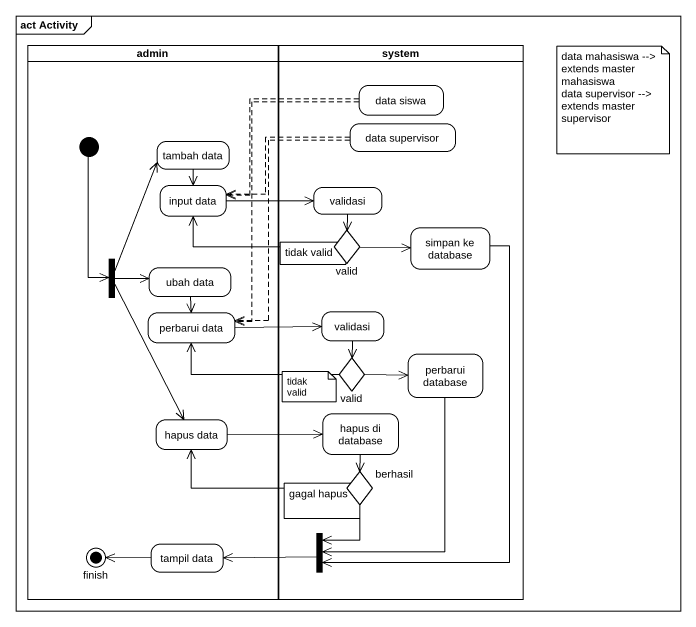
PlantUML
@startuml
mainframe act Activity
hide empty description
state admin <<partition>> {
  state "tambah data" as tambah_data
  state "input data" as input_data
  state fork1 <<fork>>
  state "ubah data" as ubah_data
  state "perbarui data" as perbarui_data
  state "hapus data" as hapus_data
  state finish <<end>>
  state "tampil data" as tampil_data
  [*] --> fork1
}
state system <<partition>> {
  state "data siswa" as data_siswa
  state "data supervisor" as data_supervisor
  state validasi
  state valid <<choice>>
  state "simpan ke database" as simpan_ke_database
  state "validasi" as validasi_2
  state "valid" as valid_2 <<choice>>
  state "perbarui database" as perbarui_database
  state "hapus di database" as hapus_di_database
  state berhasil <<choice>>
  state fork2 <<join>>
}
data_siswa -left[dashed]-> input_data
data_siswa -[dashed]-> perbarui_data
data_supervisor -left[dashed]-> input_data
data_supervisor -[dashed]-> perbarui_data
tambah_data --> input_data
input_data -right-> validasi
validasi --> valid
fork1 -up-> tambah_data
fork1 -right-> ubah_data
fork1 --> hapus_data
valid -left-> input_data
valid -right-> simpan_ke_database
simpan_ke_database --> fork2
ubah_data --> perbarui_data
perbarui_data -right-> validasi_2
validasi_2 --> valid_2
valid_2 -left-> perbarui_data
valid_2 -right-> perbarui_database
perbarui_database --> fork2
hapus_data -right-> hapus_di_database
hapus_di_database --> berhasil
berhasil -left-> hapus_data
berhasil --> fork2
tampil_data -left-> finish
fork2 -left-> tampil_data
note as N1
  data mahasiswa --> extends master mahasiswa
  data supervisor --> extends master supervisor
end note
note as N2
  tidak valid
end note
note as N3
  tidak valid
end note
note as N4
  gagal hapus
end note
@enduml
